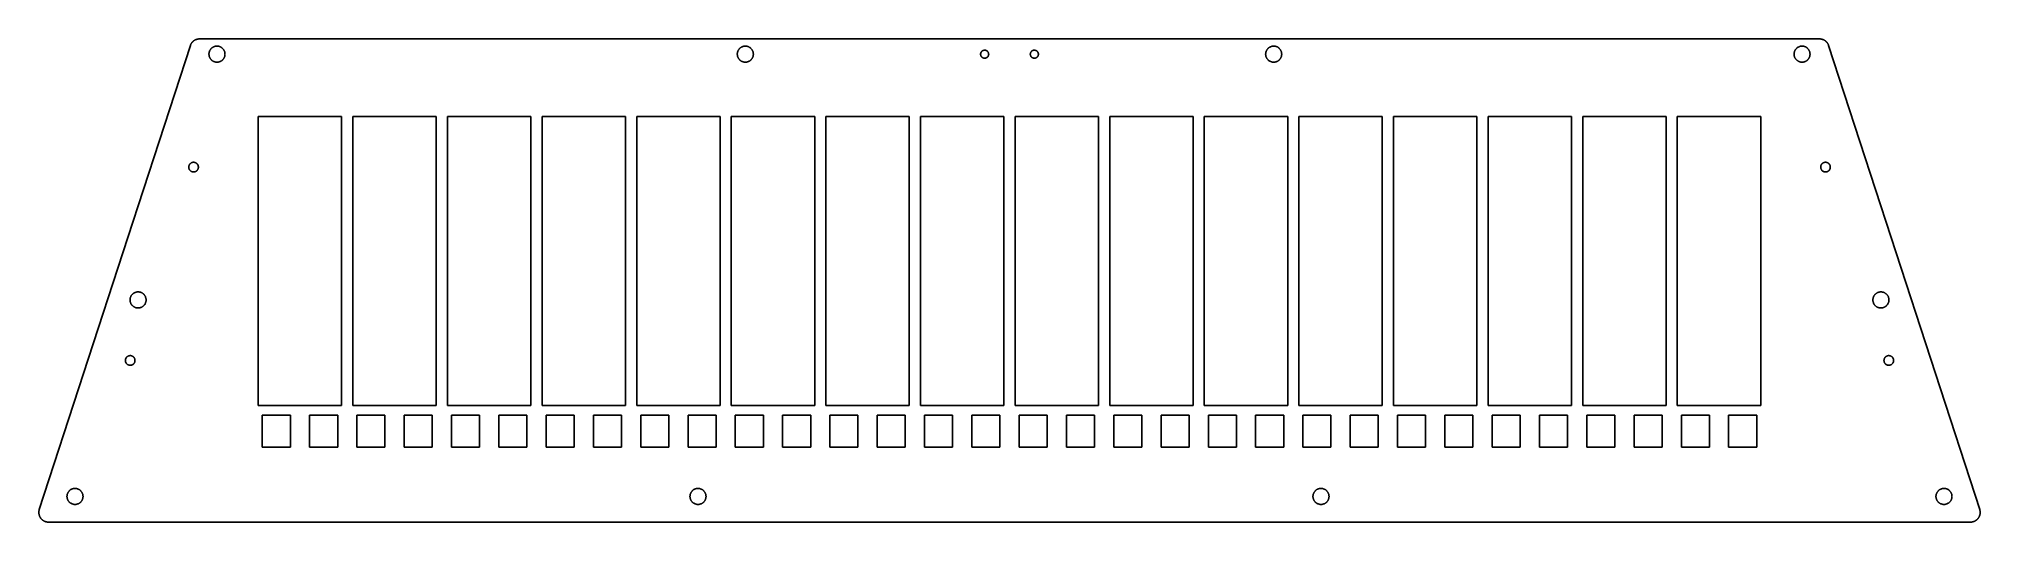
# Model space of a CAD drawing. Header units: inches. Extents: x 13.9 to 37.8, y 12.6 to 18.5.
import ezdxf

# ---------------------------------------------------------------- set-up
doc = ezdxf.new("R2010")
doc.units = ezdxf.units.IN
doc.header["$MEASUREMENT"] = 0
doc.layers.add('cut white', color=1, linetype='Continuous', true_color=0xfb0007)

msp = doc.modelspace()

# ---------------------------------------------------------------- linework, layer by layer
at = {"layer": 'cut white'}
for p, q in [((15.782, 18.405), (15.015, 16.053)), ((36.66, 16.053), (35.893, 18.405)), ((15.015, 16.053), (13.927, 12.718)), ((37.748, 12.718), (36.66, 16.053))]:
    msp.add_line(p, q, dxfattribs=at)
for points, weights in [([(15.894, 18.486), (15.809, 18.486), (15.782, 18.405)], [1, 0.809348720072, 1]), ([(35.893, 18.405), (35.866, 18.486), (35.781, 18.486)], [1, 0.809348720074, 1])]:
    msp.add_rational_spline(points, weights, degree=2, dxfattribs=at)
for points in [[(35.781, 18.486), (25.838, 18.486), (15.894, 18.486)], [(16.615, 13.994), (16.615, 15.766), (16.615, 17.537)], [(16.615, 17.537), (17.127, 17.537), (17.639, 17.537)], [(17.639, 17.537), (17.639, 15.766), (17.639, 13.994)], [(17.777, 13.994), (17.777, 15.766), (17.777, 17.537)], [(17.777, 17.537), (18.288, 17.537), (18.8, 17.537)], [(18.8, 17.537), (18.8, 15.766), (18.8, 13.994)], [(18.938, 13.994), (18.938, 15.766), (18.938, 17.537)], [(18.938, 17.537), (19.45, 17.537), (19.962, 17.537)], [(19.962, 17.537), (19.962, 15.766), (19.962, 13.994)], [(20.099, 13.994), (20.099, 15.766), (20.099, 17.537)], [(20.099, 17.537), (20.611, 17.537), (21.123, 17.537)], [(21.123, 17.537), (21.123, 15.766), (21.123, 13.994)], [(21.261, 13.994), (21.261, 15.766), (21.261, 17.537)], [(21.261, 17.537), (21.773, 17.537), (22.284, 17.537)], [(22.284, 17.537), (22.284, 15.766), (22.284, 13.994)], [(22.422, 13.994), (22.422, 15.766), (22.422, 17.537)], [(22.422, 17.537), (22.934, 17.537), (23.446, 17.537)], [(23.446, 17.537), (23.446, 15.766), (23.446, 13.994)], [(23.584, 13.994), (23.584, 15.766), (23.584, 17.537)], [(23.584, 17.537), (24.095, 17.537), (24.607, 17.537)], [(24.607, 17.537), (24.607, 15.766), (24.607, 13.994)], [(24.745, 13.994), (24.745, 15.766), (24.745, 17.537)], [(24.745, 17.537), (25.257, 17.537), (25.769, 17.537)], [(25.769, 17.537), (25.769, 15.766), (25.769, 13.994)], [(25.906, 13.994), (25.906, 15.766), (25.906, 17.537)], [(25.906, 17.537), (26.418, 17.537), (26.93, 17.537)], [(26.93, 17.537), (26.93, 15.766), (26.93, 13.994)], [(27.068, 13.994), (27.068, 15.766), (27.068, 17.537)], [(27.068, 17.537), (27.58, 17.537), (28.092, 17.537)], [(28.092, 17.537), (28.092, 15.766), (28.092, 13.994)], [(28.229, 13.994), (28.229, 15.766), (28.229, 17.537)], [(28.229, 17.537), (28.741, 17.537), (29.253, 17.537)], [(29.253, 17.537), (29.253, 15.766), (29.253, 13.994)], [(29.391, 13.994), (29.391, 15.766), (29.391, 17.537)], [(29.391, 17.537), (29.903, 17.537), (30.414, 17.537)], [(30.414, 17.537), (30.414, 15.766), (30.414, 13.994)], [(30.552, 13.994), (30.552, 15.766), (30.552, 17.537)], [(30.552, 17.537), (31.064, 17.537), (31.576, 17.537)], [(31.576, 17.537), (31.576, 15.766), (31.576, 13.994)], [(31.714, 13.994), (31.714, 15.766), (31.714, 17.537)], [(31.714, 17.537), (32.225, 17.537), (32.737, 17.537)], [(32.737, 17.537), (32.737, 15.766), (32.737, 13.994)], [(32.875, 13.994), (32.875, 15.766), (32.875, 17.537)], [(32.875, 17.537), (33.387, 17.537), (33.899, 17.537)], [(33.899, 17.537), (33.899, 15.766), (33.899, 13.994)], [(34.036, 13.994), (34.036, 15.766), (34.036, 17.537)], [(34.036, 17.537), (34.548, 17.537), (35.06, 17.537)], [(35.06, 17.537), (35.06, 15.766), (35.06, 13.994)], [(17.639, 13.994), (17.127, 13.994), (16.615, 13.994)], [(16.664, 13.482), (16.664, 13.679), (16.664, 13.876)], [(16.664, 13.876), (16.837, 13.876), (17.009, 13.876)], [(17.009, 13.876), (17.009, 13.679), (17.009, 13.482)], [(17.245, 13.482), (17.245, 13.679), (17.245, 13.876)], [(17.245, 13.876), (17.417, 13.876), (17.59, 13.876)], [(17.59, 13.876), (17.59, 13.679), (17.59, 13.482)], [(18.8, 13.994), (18.288, 13.994), (17.777, 13.994)], [(17.826, 13.482), (17.826, 13.679), (17.826, 13.876)], [(17.826, 13.876), (17.998, 13.876), (18.17, 13.876)], [(18.17, 13.876), (18.17, 13.679), (18.17, 13.482)], [(18.406, 13.482), (18.406, 13.679), (18.406, 13.876)], [(18.406, 13.876), (18.579, 13.876), (18.751, 13.876)], [(18.751, 13.876), (18.751, 13.679), (18.751, 13.482)], [(19.962, 13.994), (19.45, 13.994), (18.938, 13.994)], [(18.987, 13.482), (18.987, 13.679), (18.987, 13.876)], [(18.987, 13.876), (19.159, 13.876), (19.332, 13.876)], [(19.332, 13.876), (19.332, 13.679), (19.332, 13.482)], [(19.568, 13.482), (19.568, 13.679), (19.568, 13.876)], [(19.568, 13.876), (19.74, 13.876), (19.912, 13.876)], [(19.912, 13.876), (19.912, 13.679), (19.912, 13.482)], [(21.123, 13.994), (20.611, 13.994), (20.099, 13.994)], [(20.149, 13.482), (20.149, 13.679), (20.149, 13.876)], [(20.149, 13.876), (20.321, 13.876), (20.493, 13.876)], [(20.493, 13.876), (20.493, 13.679), (20.493, 13.482)], [(20.729, 13.482), (20.729, 13.679), (20.729, 13.876)], [(20.729, 13.876), (20.902, 13.876), (21.074, 13.876)], [(21.074, 13.876), (21.074, 13.679), (21.074, 13.482)], [(22.284, 13.994), (21.773, 13.994), (21.261, 13.994)], [(21.31, 13.482), (21.31, 13.679), (21.31, 13.876)], [(21.31, 13.876), (21.482, 13.876), (21.654, 13.876)], [(21.654, 13.876), (21.654, 13.679), (21.654, 13.482)], [(21.891, 13.482), (21.891, 13.679), (21.891, 13.876)], [(21.891, 13.876), (22.063, 13.876), (22.235, 13.876)], [(22.235, 13.876), (22.235, 13.679), (22.235, 13.482)], [(23.446, 13.994), (22.934, 13.994), (22.422, 13.994)], [(22.471, 13.482), (22.471, 13.679), (22.471, 13.876)], [(22.471, 13.876), (22.644, 13.876), (22.816, 13.876)], [(22.816, 13.876), (22.816, 13.679), (22.816, 13.482)], [(23.052, 13.482), (23.052, 13.679), (23.052, 13.876)], [(23.052, 13.876), (23.224, 13.876), (23.397, 13.876)], [(23.397, 13.876), (23.397, 13.679), (23.397, 13.482)], [(24.607, 13.994), (24.095, 13.994), (23.584, 13.994)], [(23.633, 13.482), (23.633, 13.679), (23.633, 13.876)], [(23.633, 13.876), (23.805, 13.876), (23.977, 13.876)], [(23.977, 13.876), (23.977, 13.679), (23.977, 13.482)], [(24.214, 13.482), (24.214, 13.679), (24.214, 13.876)], [(24.214, 13.876), (24.386, 13.876), (24.558, 13.876)], [(24.558, 13.876), (24.558, 13.679), (24.558, 13.482)], [(25.769, 13.994), (25.257, 13.994), (24.745, 13.994)], [(24.794, 13.482), (24.794, 13.679), (24.794, 13.876)], [(24.794, 13.876), (24.967, 13.876), (25.139, 13.876)], [(25.139, 13.876), (25.139, 13.679), (25.139, 13.482)], [(25.375, 13.482), (25.375, 13.679), (25.375, 13.876)], [(25.375, 13.876), (25.547, 13.876), (25.719, 13.876)], [(25.719, 13.876), (25.719, 13.679), (25.719, 13.482)], [(26.93, 13.994), (26.418, 13.994), (25.906, 13.994)], [(25.956, 13.482), (25.956, 13.679), (25.956, 13.876)], [(25.956, 13.876), (26.128, 13.876), (26.3, 13.876)], [(26.3, 13.876), (26.3, 13.679), (26.3, 13.482)], [(26.536, 13.482), (26.536, 13.679), (26.536, 13.876)], [(26.536, 13.876), (26.709, 13.876), (26.881, 13.876)], [(26.881, 13.876), (26.881, 13.679), (26.881, 13.482)], [(28.092, 13.994), (27.58, 13.994), (27.068, 13.994)], [(27.117, 13.482), (27.117, 13.679), (27.117, 13.876)], [(27.117, 13.876), (27.289, 13.876), (27.462, 13.876)], [(27.462, 13.876), (27.462, 13.679), (27.462, 13.482)], [(27.698, 13.482), (27.698, 13.679), (27.698, 13.876)], [(27.698, 13.876), (27.87, 13.876), (28.042, 13.876)], [(28.042, 13.876), (28.042, 13.679), (28.042, 13.482)], [(29.253, 13.994), (28.741, 13.994), (28.229, 13.994)], [(28.279, 13.482), (28.279, 13.679), (28.279, 13.876)], [(28.279, 13.876), (28.451, 13.876), (28.623, 13.876)], [(28.623, 13.876), (28.623, 13.679), (28.623, 13.482)], [(28.859, 13.482), (28.859, 13.679), (28.859, 13.876)], [(28.859, 13.876), (29.031, 13.876), (29.204, 13.876)], [(29.204, 13.876), (29.204, 13.679), (29.204, 13.482)], [(30.414, 13.994), (29.903, 13.994), (29.391, 13.994)], [(29.44, 13.482), (29.44, 13.679), (29.44, 13.876)], [(29.44, 13.876), (29.612, 13.876), (29.784, 13.876)], [(29.784, 13.876), (29.784, 13.679), (29.784, 13.482)], [(30.021, 13.482), (30.021, 13.679), (30.021, 13.876)], [(30.021, 13.876), (30.193, 13.876), (30.365, 13.876)], [(30.365, 13.876), (30.365, 13.679), (30.365, 13.482)], [(31.576, 13.994), (31.064, 13.994), (30.552, 13.994)], [(30.601, 13.482), (30.601, 13.679), (30.601, 13.876)], [(30.601, 13.876), (30.774, 13.876), (30.946, 13.876)], [(30.946, 13.876), (30.946, 13.679), (30.946, 13.482)], [(31.182, 13.482), (31.182, 13.679), (31.182, 13.876)], [(31.182, 13.876), (31.354, 13.876), (31.527, 13.876)], [(31.527, 13.876), (31.527, 13.679), (31.527, 13.482)], [(32.737, 13.994), (32.225, 13.994), (31.714, 13.994)], [(31.763, 13.482), (31.763, 13.679), (31.763, 13.876)], [(31.763, 13.876), (31.935, 13.876), (32.107, 13.876)], [(32.107, 13.876), (32.107, 13.679), (32.107, 13.482)], [(32.343, 13.482), (32.343, 13.679), (32.343, 13.876)], [(32.343, 13.876), (32.516, 13.876), (32.688, 13.876)], [(32.688, 13.876), (32.688, 13.679), (32.688, 13.482)], [(33.899, 13.994), (33.387, 13.994), (32.875, 13.994)], [(32.924, 13.482), (32.924, 13.679), (32.924, 13.876)], [(32.924, 13.876), (33.096, 13.876), (33.269, 13.876)], [(33.269, 13.876), (33.269, 13.679), (33.269, 13.482)], [(33.505, 13.482), (33.505, 13.679), (33.505, 13.876)], [(33.505, 13.876), (33.677, 13.876), (33.849, 13.876)], [(33.849, 13.876), (33.849, 13.679), (33.849, 13.482)], [(35.06, 13.994), (34.548, 13.994), (34.036, 13.994)], [(34.086, 13.482), (34.086, 13.679), (34.086, 13.876)], [(34.086, 13.876), (34.258, 13.876), (34.43, 13.876)], [(34.43, 13.876), (34.43, 13.679), (34.43, 13.482)], [(34.666, 13.482), (34.666, 13.679), (34.666, 13.876)], [(34.666, 13.876), (34.839, 13.876), (35.011, 13.876)], [(35.011, 13.876), (35.011, 13.679), (35.011, 13.482)], [(17.009, 13.482), (16.837, 13.482), (16.664, 13.482)], [(17.59, 13.482), (17.417, 13.482), (17.245, 13.482)], [(18.17, 13.482), (17.998, 13.482), (17.826, 13.482)], [(18.751, 13.482), (18.579, 13.482), (18.406, 13.482)], [(19.332, 13.482), (19.159, 13.482), (18.987, 13.482)], [(19.912, 13.482), (19.74, 13.482), (19.568, 13.482)], [(20.493, 13.482), (20.321, 13.482), (20.149, 13.482)], [(21.074, 13.482), (20.902, 13.482), (20.729, 13.482)], [(21.654, 13.482), (21.482, 13.482), (21.31, 13.482)], [(22.235, 13.482), (22.063, 13.482), (21.891, 13.482)], [(22.816, 13.482), (22.644, 13.482), (22.471, 13.482)], [(23.397, 13.482), (23.224, 13.482), (23.052, 13.482)], [(23.977, 13.482), (23.805, 13.482), (23.633, 13.482)], [(24.558, 13.482), (24.386, 13.482), (24.214, 13.482)], [(25.139, 13.482), (24.967, 13.482), (24.794, 13.482)], [(25.719, 13.482), (25.547, 13.482), (25.375, 13.482)], [(26.3, 13.482), (26.128, 13.482), (25.956, 13.482)], [(26.881, 13.482), (26.709, 13.482), (26.536, 13.482)], [(27.462, 13.482), (27.289, 13.482), (27.117, 13.482)], [(28.042, 13.482), (27.87, 13.482), (27.698, 13.482)], [(28.623, 13.482), (28.451, 13.482), (28.279, 13.482)], [(29.204, 13.482), (29.031, 13.482), (28.859, 13.482)], [(29.784, 13.482), (29.612, 13.482), (29.44, 13.482)], [(30.365, 13.482), (30.193, 13.482), (30.021, 13.482)], [(30.946, 13.482), (30.774, 13.482), (30.601, 13.482)], [(31.527, 13.482), (31.354, 13.482), (31.182, 13.482)], [(32.107, 13.482), (31.935, 13.482), (31.763, 13.482)], [(32.688, 13.482), (32.516, 13.482), (32.343, 13.482)], [(33.269, 13.482), (33.096, 13.482), (32.924, 13.482)], [(33.849, 13.482), (33.677, 13.482), (33.505, 13.482)], [(34.43, 13.482), (34.258, 13.482), (34.086, 13.482)], [(35.011, 13.482), (34.839, 13.482), (34.666, 13.482)], [(14.04, 12.563), (25.838, 12.563), (37.636, 12.563)]]:
    msp.add_open_spline(points, degree=2, dxfattribs=at)
for points, weights, knots in [([(16.207, 18.299), (16.207, 18.201), (16.108, 18.201), (16.01, 18.201), (16.01, 18.299), (16.01, 18.398), (16.108, 18.398), (16.207, 18.398), (16.207, 18.299)], [1, 0.707106781187, 1, 0.707106781187, 1, 0.707106781187, 1, 0.707106781187, 1], [-15.707963, -15.707963, -15.707963, -11.780972, -11.780972, -7.853982, -7.853982, -3.926991, -3.926991, 0, 0, 0]), ([(22.693, 18.299), (22.693, 18.201), (22.594, 18.201), (22.496, 18.201), (22.496, 18.299), (22.496, 18.398), (22.594, 18.398), (22.693, 18.398), (22.693, 18.299)], [1, 0.707106781187, 1, 0.707106781187, 1, 0.707106781187, 1, 0.707106781187, 1], [-15.707963, -15.707963, -15.707963, -11.780972, -11.780972, -7.853982, -7.853982, -3.926991, -3.926991, 0, 0, 0]), ([(29.179, 18.299), (29.179, 18.201), (29.081, 18.201), (28.982, 18.201), (28.982, 18.299), (28.982, 18.398), (29.081, 18.398), (29.179, 18.398), (29.179, 18.299)], [1, 0.707106781187, 1, 0.707106781187, 1, 0.707106781187, 1, 0.707106781187, 1], [-15.707963, -15.707963, -15.707963, -11.780972, -11.780972, -7.853982, -7.853982, -3.926991, -3.926991, 0, 0, 0]), ([(35.665, 18.299), (35.665, 18.201), (35.567, 18.201), (35.469, 18.201), (35.469, 18.299), (35.469, 18.398), (35.567, 18.398), (35.665, 18.398), (35.665, 18.299)], [1, 0.707106781187, 1, 0.707106781187, 1, 0.707106781187, 1, 0.707106781187, 1], [-15.707963, -15.707963, -15.707963, -11.780972, -11.780972, -7.853982, -7.853982, -3.926991, -3.926991, 0, 0, 0]), ([(25.582, 18.299), (25.582, 18.25), (25.532, 18.25), (25.483, 18.25), (25.483, 18.299), (25.483, 18.348), (25.532, 18.348), (25.582, 18.348), (25.582, 18.299)], [1, 0.707106781187, 1, 0.707106781187, 1, 0.707106781187, 1, 0.707106781187, 1], [-7.853982, -7.853982, -7.853982, -5.890486, -5.890486, -3.926991, -3.926991, -1.963495, -1.963495, 0, 0, 0]), ([(26.093, 18.299), (26.093, 18.348), (26.143, 18.348), (26.192, 18.348), (26.192, 18.299), (26.192, 18.25), (26.143, 18.25), (26.093, 18.25), (26.093, 18.299)], [1, 0.707106781187, 1, 0.707106781187, 1, 0.707106781187, 1, 0.707106781187, 1], [-7.853982, -7.853982, -7.853982, -5.890486, -5.890486, -3.926991, -3.926991, -1.963495, -1.963495, 0, 0, 0]), ([(15.762, 16.915), (15.762, 16.974), (15.821, 16.974), (15.88, 16.974), (15.88, 16.915), (15.88, 16.855), (15.821, 16.855), (15.762, 16.855), (15.762, 16.915)], [1, 0.707106781187, 1, 0.707106781187, 1, 0.707106781187, 1, 0.707106781187, 1], [-9.424778, -9.424778, -9.424778, -7.068583, -7.068583, -4.712389, -4.712389, -2.356194, -2.356194, 0, 0, 0]), ([(35.914, 16.915), (35.914, 16.855), (35.855, 16.855), (35.796, 16.855), (35.796, 16.915), (35.796, 16.974), (35.855, 16.974), (35.914, 16.974), (35.914, 16.915)], [1, 0.707106781187, 1, 0.707106781187, 1, 0.707106781187, 1, 0.707106781187, 1], [-9.424778, -9.424778, -9.424778, -7.068583, -7.068583, -4.712389, -4.712389, -2.356194, -2.356194, 0, 0, 0]), ([(15.238, 15.286), (15.238, 15.188), (15.14, 15.188), (15.041, 15.188), (15.041, 15.286), (15.041, 15.385), (15.14, 15.385), (15.238, 15.385), (15.238, 15.286)], [1, 0.707106781187, 1, 0.707106781187, 1, 0.707106781187, 1, 0.707106781187, 1], [-15.707963, -15.707963, -15.707963, -11.780972, -11.780972, -7.853982, -7.853982, -3.926991, -3.926991, 0, 0, 0]), ([(36.634, 15.286), (36.634, 15.188), (36.535, 15.188), (36.437, 15.188), (36.437, 15.286), (36.437, 15.385), (36.535, 15.385), (36.634, 15.385), (36.634, 15.286)], [1, 0.707106781187, 1, 0.707106781187, 1, 0.707106781187, 1, 0.707106781187, 1], [-15.707963, -15.707963, -15.707963, -11.780972, -11.780972, -7.853982, -7.853982, -3.926991, -3.926991, 0, 0, 0]), ([(14.984, 14.545), (14.984, 14.604), (15.043, 14.604), (15.102, 14.604), (15.102, 14.545), (15.102, 14.485), (15.043, 14.485), (14.984, 14.485), (14.984, 14.545)], [1, 0.707106781187, 1, 0.707106781187, 1, 0.707106781187, 1, 0.707106781187, 1], [-9.424778, -9.424778, -9.424778, -7.068583, -7.068583, -4.712389, -4.712389, -2.356194, -2.356194, 0, 0, 0]), ([(36.691, 14.545), (36.691, 14.485), (36.632, 14.485), (36.573, 14.485), (36.573, 14.545), (36.573, 14.604), (36.632, 14.604), (36.691, 14.604), (36.691, 14.545)], [1, 0.707106781187, 1, 0.707106781187, 1, 0.707106781187, 1, 0.707106781187, 1], [-9.424778, -9.424778, -9.424778, -7.068583, -7.068583, -4.712389, -4.712389, -2.356194, -2.356194, 0, 0, 0]), ([(14.464, 12.878), (14.464, 12.78), (14.366, 12.78), (14.267, 12.78), (14.267, 12.878), (14.267, 12.976), (14.366, 12.976), (14.464, 12.976), (14.464, 12.878)], [1, 0.707106781187, 1, 0.707106781187, 1, 0.707106781187, 1, 0.707106781187, 1], [-15.707963, -15.707963, -15.707963, -11.780972, -11.780972, -7.853982, -7.853982, -3.926991, -3.926991, 0, 0, 0]), ([(22.112, 12.878), (22.112, 12.78), (22.014, 12.78), (21.915, 12.78), (21.915, 12.878), (21.915, 12.976), (22.014, 12.976), (22.112, 12.976), (22.112, 12.878)], [1, 0.707106781187, 1, 0.707106781187, 1, 0.707106781187, 1, 0.707106781187, 1], [-15.707963, -15.707963, -15.707963, -11.780972, -11.780972, -7.853982, -7.853982, -3.926991, -3.926991, 0, 0, 0]), ([(29.76, 12.878), (29.76, 12.78), (29.662, 12.78), (29.563, 12.78), (29.563, 12.878), (29.563, 12.976), (29.662, 12.976), (29.76, 12.976), (29.76, 12.878)], [1, 0.707106781187, 1, 0.707106781187, 1, 0.707106781187, 1, 0.707106781187, 1], [-15.707963, -15.707963, -15.707963, -11.780972, -11.780972, -7.853982, -7.853982, -3.926991, -3.926991, 0, 0, 0]), ([(37.408, 12.878), (37.408, 12.78), (37.309, 12.78), (37.211, 12.78), (37.211, 12.878), (37.211, 12.976), (37.309, 12.976), (37.408, 12.976), (37.408, 12.878)], [1, 0.707106781187, 1, 0.707106781187, 1, 0.707106781187, 1, 0.707106781187, 1], [-15.707963, -15.707963, -15.707963, -11.780972, -11.780972, -7.853982, -7.853982, -3.926991, -3.926991, 0, 0, 0]), ([(13.927, 12.718), (13.909, 12.661), (13.944, 12.612), (13.979, 12.563), (14.04, 12.563)], [1, 0.890878330607, 1, 0.890878330607, 1], [398.861928, 398.861928, 398.861928, 401.691056, 401.691056, 404.520183, 404.520183, 404.520183]), ([(37.636, 12.563), (37.696, 12.563), (37.731, 12.612), (37.767, 12.661), (37.748, 12.718)], [1, 0.890878330607, 1, 0.890878330607, 1], [457.029256, 457.029256, 457.029256, 459.858383, 459.858383, 462.68751, 462.68751, 462.68751])]:
    msp.add_rational_spline(points, weights, degree=2, knots=knots, dxfattribs=at)

doc.saveas('drawing.dxf')
